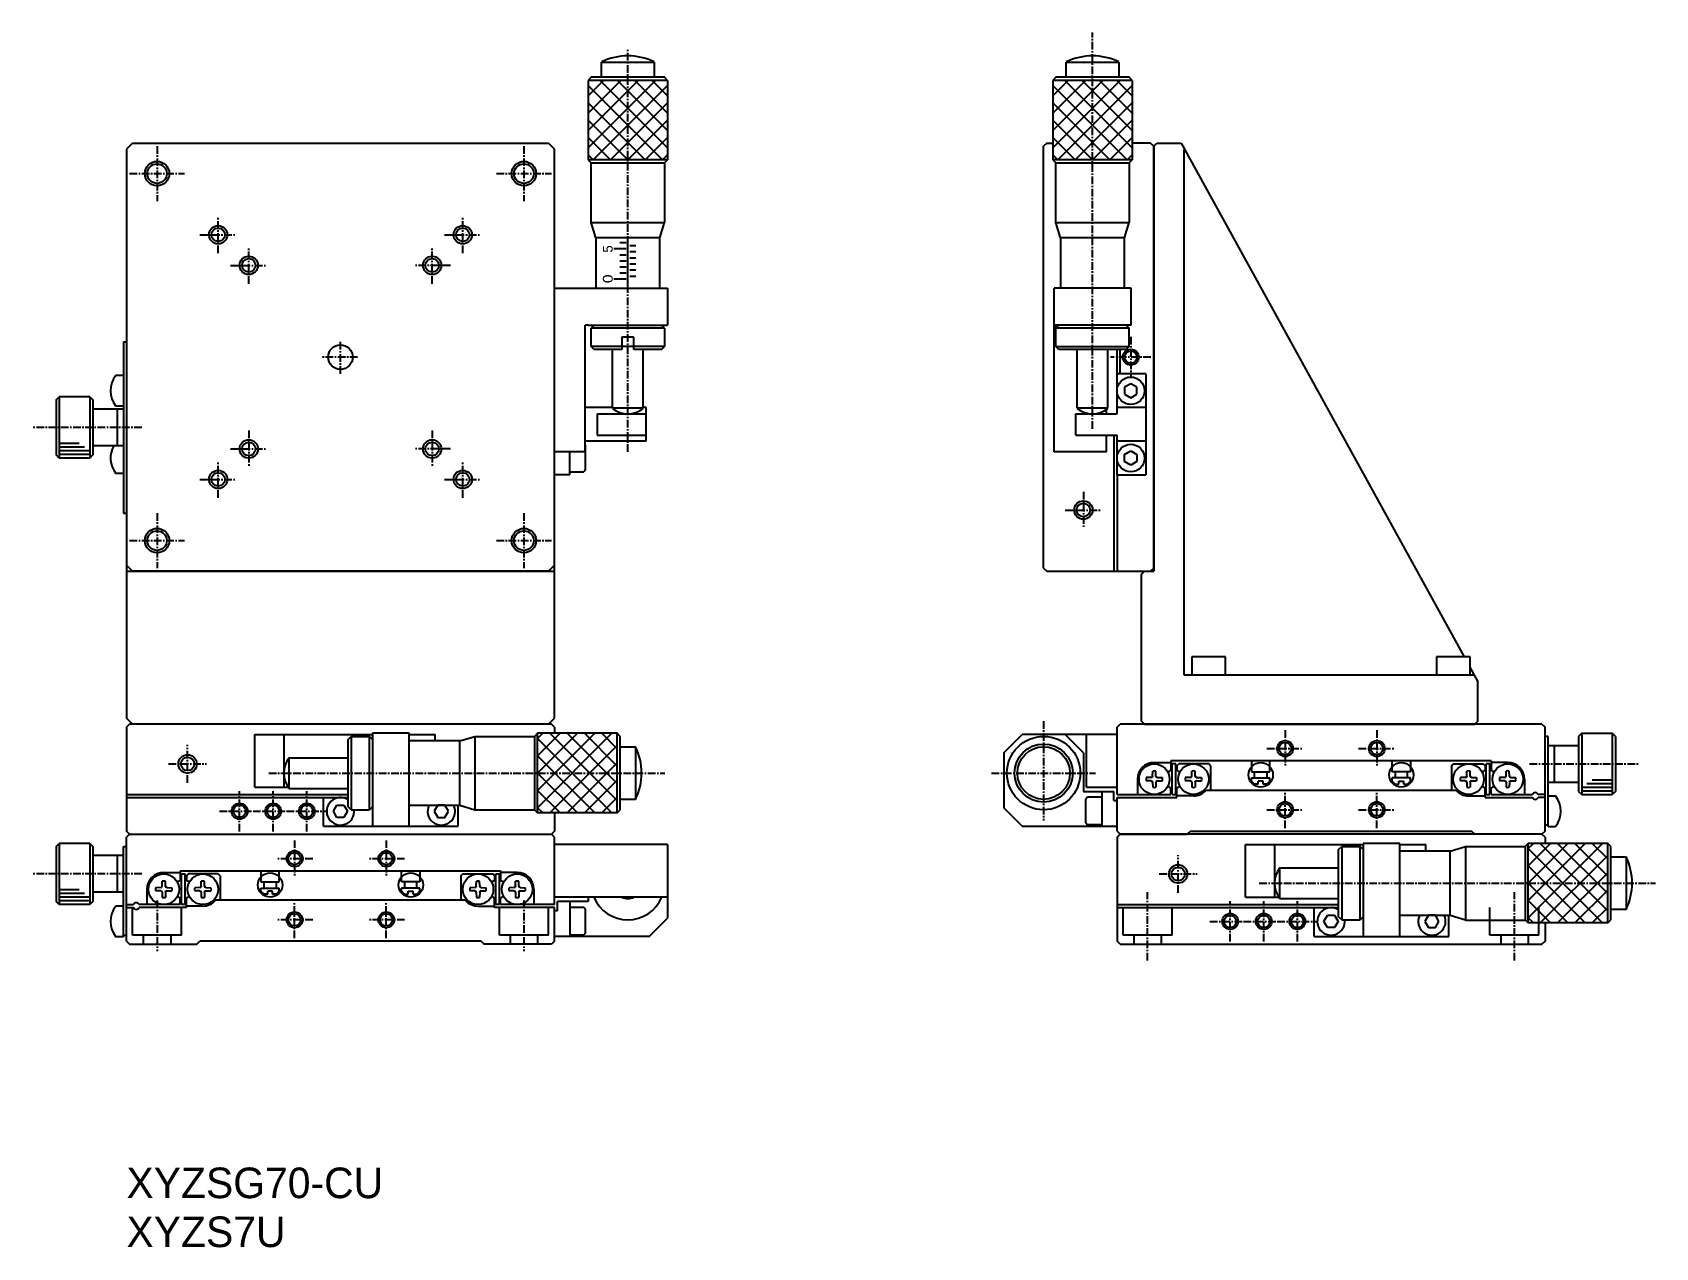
# Model space of a CAD drawing. Extents: x -345 to -80, y 106 to 305.
import ezdxf

# ---------------------------------------------------------------- set-up
doc = ezdxf.new("R2010")
doc.units = 0
doc.linetypes.add('CENTER', pattern=[2, 1.25, -0.25, 0.25, -0.25])
doc.layers.get('0').update_dxf_attribs({"linetype": 'CONTINUOUS'})
doc.layers.add('CENTER', color=1, linetype='CENTER')

msp = doc.modelspace()

# ---------------------------------------------------------------- linework, layer by layer
at = {"color": 7, "linetype": 'CONTINUOUS'}
for p, q in [((-252.04, 297.23), (-252.04, 299.73)), ((-243.44, 299.73), (-243.44, 297.23)), ((-176.04, 297.23), (-176.04, 299.73)), ((-167.44, 299.73), (-167.44, 297.23)), ((-253.74, 297.23), (-254.24, 296.73)), ((-254.24, 296.73), (-254.24, 283.73)), ((-241.74, 297.23), (-253.74, 297.23)), ((-241.24, 296.73), (-241.74, 297.23)), ((-241.24, 296.73), (-241.24, 283.73)), ((-177.74, 297.23), (-178.24, 296.73)), ((-178.24, 296.73), (-178.24, 283.73)), ((-165.74, 297.23), (-177.74, 297.23)), ((-165.24, 296.73), (-165.74, 297.23)), ((-165.24, 296.73), (-165.24, 283.73)), ((-328.74, 286.48), (-329.74, 285.48)), ((-328.74, 286.48), (-329.74, 285.48)), ((-329.74, 285.48), (-329.74, 217.48)), ((-329.74, 285.48), (-329.74, 192.48)), ((-328.74, 286.48), (-260.74, 286.48)), ((-328.74, 286.48), (-260.74, 286.48)), ((-259.74, 285.48), (-260.74, 286.48)), ((-260.74, 286.48), (-259.74, 285.48)), ((-259.74, 192.48), (-259.74, 285.48)), ((-179.24, 286.48), (-179.74, 285.98)), ((-179.74, 216.98), (-179.74, 285.98)), ((-179.24, 286.48), (-178.24, 286.48)), ((-162.24, 286.48), (-165.24, 286.48)), ((-161.74, 285.98), (-162.24, 286.48)), ((-162.24, 286.48), (-161.74, 285.98)), ((-162.24, 286.48), (-161.74, 285.98)), ((-161.74, 285.98), (-161.24, 286.48)), ((-161.74, 216.98), (-161.74, 285.98)), ((-161.74, 285.98), (-161.74, 216.48)), ((-161.24, 286.48), (-157.24, 286.48)), ((-157.24, 286.48), (-110.99, 202.48)), ((-156.74, 199.48), (-156.74, 285.39)), ((-254.24, 283.73), (-253.74, 283.23)), ((-253.74, 273.48), (-253.74, 283.23)), ((-253.74, 283.23), (-241.74, 283.23)), ((-241.74, 283.23), (-241.24, 283.73)), ((-241.71, 273.48), (-241.71, 283.23)), ((-178.24, 283.73), (-177.74, 283.23)), ((-177.74, 283.23), (-165.74, 283.23)), ((-177.74, 273.48), (-177.74, 283.23)), ((-165.74, 283.23), (-165.24, 283.73)), ((-165.71, 273.48), (-165.71, 283.23)), ((-252.99, 270.98), (-253.74, 273.48)), ((-253.74, 273.48), (-241.74, 273.48)), ((-242.49, 270.98), (-241.74, 273.48)), ((-176.99, 270.98), (-177.74, 273.48)), ((-177.74, 273.48), (-165.74, 273.48)), ((-166.49, 270.98), (-165.74, 273.48)), ((-252.99, 270.98), (-252.99, 262.73)), ((-242.49, 270.98), (-252.99, 270.98)), ((-242.49, 262.73), (-242.49, 270.98)), ((-166.49, 270.98), (-176.99, 270.98)), ((-176.99, 270.98), (-176.99, 262.73)), ((-166.49, 262.73), (-166.49, 270.98)), ((-259.74, 262.73), (-241.24, 262.73)), ((-241.24, 262.73), (-241.24, 256.73)), ((-165.44, 262.73), (-178.04, 262.73)), ((-178.04, 235.98), (-178.04, 262.73)), ((-165.44, 256.73), (-165.44, 262.73)), ((-254.74, 235.98), (-254.74, 256.69)), ((-254.24, 256.73), (-241.24, 256.73)), ((-253.24, 256.73), (-253.74, 256.23)), ((-253.74, 253.23), (-253.74, 256.23)), ((-241.74, 256.23), (-242.24, 256.73)), ((-241.74, 256.23), (-241.74, 253.23)), ((-165.44, 256.73), (-178.04, 256.73)), ((-177.24, 256.73), (-177.74, 256.23)), ((-177.74, 253.23), (-177.74, 256.73)), ((-177.74, 253.23), (-177.74, 256.23)), ((-166.24, 256.73), (-165.74, 256.23)), ((-165.74, 253.23), (-165.74, 256.23)), ((-330.24, 253.98), (-329.74, 253.98)), ((-330.24, 253.98), (-330.24, 225.98)), ((-253.24, 252.73), (-253.74, 253.23)), ((-248.74, 252.73), (-253.24, 252.73)), ((-250.24, 243.11), (-250.24, 252.73)), ((-246.74, 254.73), (-248.74, 254.73)), ((-248.74, 254.73), (-248.74, 252.73)), ((-246.74, 253.23), (-248.74, 253.23)), ((-246.74, 252.73), (-246.74, 254.73)), ((-242.24, 252.73), (-246.74, 252.73)), ((-245.24, 243.11), (-245.24, 252.73)), ((-242.24, 252.73), (-241.74, 253.23)), ((-177.24, 252.73), (-177.74, 253.23)), ((-177.24, 252.73), (-177.74, 253.23)), ((-166.24, 252.73), (-177.24, 252.73)), ((-174.24, 243.11), (-174.24, 252.73)), ((-169.24, 243.11), (-169.24, 252.73)), ((-167.74, 242.23), (-167.74, 252.73)), ((-167.24, 248.73), (-167.24, 252.73)), ((-165.74, 253.23), (-166.24, 252.73)), ((-330.24, 248.48), (-331.47, 248.48)), ((-167.74, 242.23), (-167.74, 248.73)), ((-163.04, 248.73), (-167.74, 248.73)), ((-165.49, 247.14), (-166.49, 246.56)), ((-164.49, 246.56), (-165.49, 247.14)), ((-163.04, 248.73), (-163.04, 232.23)), ((-341.24, 244.48), (-340.74, 244.98)), ((-341.24, 244.48), (-341.24, 235.48)), ((-335.74, 244.98), (-340.74, 244.98)), ((-335.74, 244.98), (-335.24, 244.48)), ((-335.24, 244.48), (-335.24, 235.48)), ((-166.49, 246.56), (-166.49, 245.4)), ((-166.49, 245.4), (-165.49, 244.83)), ((-165.49, 244.83), (-164.49, 245.4)), ((-164.49, 245.4), (-164.49, 246.56)), ((-330.24, 242.98), (-335.24, 242.98)), ((-330.24, 243.48), (-331.47, 243.48)), ((-331.24, 242.98), (-331.24, 236.98)), ((-250.24, 243.23), (-254.74, 243.23)), ((-252.74, 242.23), (-252.74, 238.73)), ((-252.74, 242.23), (-244.74, 242.23)), ((-244.74, 243.23), (-245.24, 243.23)), ((-244.74, 237.73), (-244.74, 243.23)), ((-174.49, 242.23), (-167.74, 242.23)), ((-174.49, 238.73), (-174.49, 242.23)), ((-169.44, 242.23), (-169.44, 242.96)), ((-163.04, 243.23), (-167.74, 243.23)), ((-330.24, 236.98), (-335.24, 236.98)), ((-244.74, 237.73), (-254.74, 237.73)), ((-254.74, 237.03), (-254.64, 236.93)), ((-254.64, 233.03), (-254.64, 236.93)), ((-252.74, 238.73), (-244.74, 238.73)), ((-174.49, 238.73), (-167.74, 238.73)), ((-169.44, 235.98), (-169.44, 238.73)), ((-168.24, 238.73), (-168.24, 216.48)), ((-167.74, 232.23), (-167.74, 238.73)), ((-167.74, 232.23), (-167.74, 238.73)), ((-163.04, 237.73), (-167.74, 237.73)), ((-340.74, 234.98), (-341.24, 235.48)), ((-335.74, 234.98), (-340.74, 234.98)), ((-335.24, 235.48), (-335.74, 234.98)), ((-254.74, 235.98), (-259.74, 235.98)), ((-257.24, 232.23), (-257.24, 235.98)), ((-169.44, 235.98), (-178.04, 235.98)), ((-166.49, 235.56), (-165.49, 236.14)), ((-166.49, 234.4), (-166.49, 235.56)), ((-165.49, 233.83), (-166.49, 234.4)), ((-165.49, 236.14), (-164.49, 235.56)), ((-164.49, 234.4), (-165.49, 233.83)), ((-164.49, 235.56), (-164.49, 234.4)), ((-330.24, 232.48), (-331.47, 232.48)), ((-257.24, 232.23), (-259.74, 232.23)), ((-257.24, 232.73), (-254.94, 232.73)), ((-254.64, 233.03), (-254.94, 232.73)), ((-167.74, 232.23), (-167.74, 216.48)), ((-167.74, 232.23), (-163.04, 232.23)), ((-330.24, 225.98), (-329.74, 225.98)), ((-161.74, 216.98), (-161.74, 227.98)), ((-329.74, 217.48), (-328.74, 216.48)), ((-329.74, 216.48), (-259.74, 216.48)), ((-260.74, 216.48), (-328.74, 216.48)), ((-260.74, 216.48), (-259.74, 217.48)), ((-179.74, 216.98), (-179.24, 216.48)), ((-179.24, 216.48), (-162.24, 216.48)), ((-163.74, 215.98), (-163.24, 216.48)), ((-163.74, 191.98), (-163.74, 215.98)), ((-163.24, 216.48), (-161.74, 216.48)), ((-161.74, 216.98), (-162.24, 216.48)), ((-161.74, 216.98), (-162.24, 216.48)), ((-161.74, 216.98), (-162.24, 216.48)), ((-155.49, 202.48), (-155.49, 199.48)), ((-149.99, 202.48), (-155.49, 202.48)), ((-149.99, 199.48), (-149.99, 202.48)), ((-115.49, 202.48), (-115.49, 199.48)), ((-109.99, 202.48), (-115.49, 202.48)), ((-109.99, 199.48), (-109.99, 202.48)), ((-109.24, 199.48), (-156.74, 199.48)), ((-109.99, 200.66), (-108.74, 198.39)), ((-108.74, 191.98), (-108.74, 198.39)), ((-328.74, 191.48), (-329.74, 192.48)), ((-329.74, 190.98), (-329.24, 191.48)), ((-260.24, 191.48), (-329.24, 191.48)), ((-260.74, 191.48), (-259.74, 192.48)), ((-259.74, 190.98), (-260.24, 191.48)), ((-167.74, 190.98), (-167.24, 191.48)), ((-98.24, 191.48), (-167.24, 191.48)), ((-163.24, 191.48), (-163.74, 191.98)), ((-163.24, 191.48), (-109.24, 191.48)), ((-108.74, 191.98), (-109.24, 191.48)), ((-98.24, 191.48), (-97.74, 190.98)), ((-329.74, 190.98), (-329.74, 173.98)), ((-308.74, 189.78), (-289.49, 189.78)), ((-308.74, 181.18), (-308.74, 189.78)), ((-303.99, 189.78), (-303.99, 181.18)), ((-293.49, 188.98), (-292.99, 189.48)), ((-293.49, 177.98), (-293.49, 188.98)), ((-292.99, 189.48), (-289.99, 189.48)), ((-289.49, 188.98), (-289.99, 189.48)), ((-283.49, 189.98), (-289.49, 189.98)), ((-289.49, 189.98), (-289.49, 174.78)), ((-283.49, 174.78), (-283.49, 189.98)), ((-283.49, 189.78), (-279.24, 189.78)), ((-275.24, 188.73), (-283.49, 188.73)), ((-279.24, 188.73), (-279.24, 189.78)), ((-275.24, 188.73), (-272.74, 189.48)), ((-275.24, 178.23), (-275.24, 188.73)), ((-272.74, 189.48), (-262.99, 189.48)), ((-272.74, 189.48), (-272.74, 177.48)), ((-262.49, 189.98), (-262.99, 189.48)), ((-262.99, 189.48), (-262.99, 177.48)), ((-249.49, 189.98), (-262.49, 189.98)), ((-259.74, 190.98), (-259.74, 189.98)), ((-248.99, 189.48), (-249.49, 189.98)), ((-248.99, 177.48), (-248.99, 189.48)), ((-186.24, 186.78), (-183.24, 189.78)), ((-167.74, 189.78), (-183.24, 189.78)), ((-173.24, 186.78), (-176.24, 189.78)), ((-172.74, 181.18), (-172.74, 189.78)), ((-167.74, 179.98), (-167.74, 190.98)), ((-167.74, 179.98), (-167.74, 190.98)), ((-97.74, 173.98), (-97.74, 190.98)), ((-97.24, 189.48), (-97.74, 189.48)), ((-97.24, 174.73), (-97.24, 189.48)), ((-91.74, 189.98), (-92.24, 189.48)), ((-92.24, 189.48), (-92.24, 180.48)), ((-91.74, 189.98), (-86.74, 189.98)), ((-86.24, 189.48), (-86.74, 189.98)), ((-86.24, 189.48), (-86.24, 180.48)), ((-303.12, 185.98), (-293.49, 185.98)), ((-248.99, 187.78), (-246.49, 187.78)), ((-186.24, 186.78), (-186.24, 177.78)), ((-173.24, 186.78), (-173.24, 180.48)), ((-142.74, 187.48), (-142.74, 187.48)), ((-122.74, 187.48), (-122.74, 187.48)), ((-97.24, 187.98), (-92.24, 187.98)), ((-96.24, 187.98), (-96.24, 181.98)), ((-161.92, 182.98), (-161.9, 183.81)), ((-161.64, 185.23), (-158.94, 185.23)), ((-161.37, 182.98), (-161.38, 183.81)), ((-132.74, 185.48), (-158.94, 185.48)), ((-158.94, 185.48), (-158.94, 183.89)), ((-158.74, 179.98), (-158.74, 184.98)), ((-158.14, 184.98), (-158.74, 184.98)), ((-158.14, 179.98), (-158.14, 184.98)), ((-157.94, 184.68), (-157.64, 184.98)), ((-157.94, 184.68), (-157.94, 183.89)), ((-152.74, 184.98), (-157.64, 184.98)), ((-155.52, 182.98), (-155.5, 183.81)), ((-154.97, 182.98), (-154.98, 183.81)), ((-152.44, 184.68), (-152.74, 184.98)), ((-152.44, 184.68), (-152.44, 180.68)), ((-145.74, 185.48), (-145.74, 183.68)), ((-145.74, 183.68), (-142.74, 183.68)), ((-145.24, 182.68), (-145.24, 183.68)), ((-143.24, 183.68), (-143.24, 182.68)), ((-142.74, 183.68), (-142.74, 185.48)), ((-106.54, 185.48), (-132.74, 185.48)), ((-122.74, 183.68), (-122.74, 185.48)), ((-119.74, 183.68), (-122.74, 183.68)), ((-122.24, 183.68), (-122.24, 182.68)), ((-120.24, 182.68), (-120.24, 183.68)), ((-119.74, 185.48), (-119.74, 183.68)), ((-113.04, 184.68), (-112.74, 184.98)), ((-113.04, 184.68), (-113.04, 180.68)), ((-112.74, 184.98), (-107.84, 184.98)), ((-110.52, 182.98), (-110.5, 183.81)), ((-109.97, 182.98), (-109.98, 183.81)), ((-107.54, 184.68), (-107.84, 184.98)), ((-107.54, 184.68), (-107.54, 183.89)), ((-107.34, 179.98), (-107.34, 184.98)), ((-106.74, 184.98), (-107.34, 184.98)), ((-106.74, 179.98), (-106.74, 184.98)), ((-106.54, 185.48), (-106.54, 183.89)), ((-103.84, 185.23), (-106.54, 185.23)), ((-104.12, 182.98), (-104.1, 183.81)), ((-103.57, 182.98), (-103.58, 183.81)), ((-308.74, 181.18), (-303.27, 181.18)), ((-303.12, 180.98), (-293.49, 180.98)), ((-172.74, 181.18), (-167.74, 181.18)), ((-164.39, 182.48), (-164.39, 179.98)), ((-162.13, 182.76), (-162.97, 182.74)), ((-162.13, 182.21), (-162.97, 182.22)), ((-162.13, 182.76), (-161.99, 182.81)), ((-162.13, 182.21), (-161.99, 182.15)), ((-161.92, 182.98), (-161.99, 182.81)), ((-161.92, 181.98), (-161.99, 182.15)), ((-161.92, 181.98), (-161.9, 181.16)), ((-161.37, 181.98), (-161.38, 181.16)), ((-161.37, 182.98), (-161.3, 182.81)), ((-161.37, 181.98), (-161.3, 182.15)), ((-161.16, 182.76), (-161.3, 182.81)), ((-161.16, 182.21), (-161.3, 182.15)), ((-161.16, 182.76), (-160.32, 182.74)), ((-161.16, 182.21), (-160.32, 182.22)), ((-158.94, 179.98), (-158.94, 181.07)), ((-157.94, 179.48), (-157.94, 181.07)), ((-155.73, 182.76), (-156.57, 182.74)), ((-155.73, 182.21), (-156.57, 182.22)), ((-155.73, 182.76), (-155.59, 182.81)), ((-155.73, 182.21), (-155.59, 182.15)), ((-155.52, 182.98), (-155.59, 182.81)), ((-155.52, 181.98), (-155.59, 182.15)), ((-155.52, 181.98), (-155.5, 181.16)), ((-154.97, 181.98), (-154.98, 181.16)), ((-154.97, 182.98), (-154.9, 182.81)), ((-154.97, 181.98), (-154.9, 182.15)), ((-154.76, 182.76), (-154.9, 182.81)), ((-154.76, 182.21), (-154.9, 182.15)), ((-154.76, 182.76), (-153.92, 182.74)), ((-154.76, 182.21), (-153.92, 182.22)), ((-153.16, 180.68), (-132.74, 180.68)), ((-145.74, 182.68), (-142.74, 182.68)), ((-145.74, 182.18), (-145.74, 182.68)), ((-145.74, 182.18), (-145.24, 181.68)), ((-144.64, 181.68), (-145.24, 181.68)), ((-143.84, 182.18), (-144.64, 182.18)), ((-144.64, 181.68), (-144.64, 182.18)), ((-143.84, 181.68), (-143.84, 182.18)), ((-143.24, 181.68), (-143.84, 181.68)), ((-142.74, 182.18), (-143.24, 181.68)), ((-142.74, 182.18), (-142.74, 182.68)), ((-132.74, 180.68), (-112.32, 180.68)), ((-122.74, 182.18), (-122.74, 182.68)), ((-119.74, 182.68), (-122.74, 182.68)), ((-122.74, 182.18), (-122.24, 181.68)), ((-122.24, 181.68), (-121.64, 181.68)), ((-121.64, 181.68), (-121.64, 182.18)), ((-121.64, 182.18), (-120.84, 182.18)), ((-120.84, 181.68), (-120.84, 182.18)), ((-120.84, 181.68), (-120.24, 181.68)), ((-119.74, 182.18), (-120.24, 181.68)), ((-119.74, 182.18), (-119.74, 182.68)), ((-110.73, 182.76), (-111.57, 182.74)), ((-110.73, 182.21), (-111.57, 182.22)), ((-110.73, 182.76), (-110.59, 182.81)), ((-110.73, 182.21), (-110.59, 182.15)), ((-110.52, 182.98), (-110.59, 182.81)), ((-110.52, 181.98), (-110.59, 182.15)), ((-110.52, 181.98), (-110.5, 181.16)), ((-109.97, 181.98), (-109.98, 181.16)), ((-109.97, 182.98), (-109.9, 182.81)), ((-109.97, 181.98), (-109.9, 182.15)), ((-109.76, 182.76), (-109.9, 182.81)), ((-109.76, 182.21), (-109.9, 182.15)), ((-109.76, 182.76), (-108.92, 182.74)), ((-109.76, 182.21), (-108.92, 182.22)), ((-107.54, 179.48), (-107.54, 181.07)), ((-106.54, 179.98), (-106.54, 181.07)), ((-104.33, 182.76), (-105.17, 182.74)), ((-104.33, 182.21), (-105.17, 182.22)), ((-104.33, 182.76), (-104.19, 182.81)), ((-104.33, 182.21), (-104.19, 182.15)), ((-104.12, 182.98), (-104.19, 182.81)), ((-104.12, 181.98), (-104.19, 182.15)), ((-104.12, 181.98), (-104.1, 181.16)), ((-103.57, 181.98), (-103.58, 181.16)), ((-103.57, 182.98), (-103.5, 182.81)), ((-103.57, 181.98), (-103.5, 182.15)), ((-103.36, 182.76), (-103.5, 182.81)), ((-103.36, 182.21), (-103.5, 182.15)), ((-103.36, 182.76), (-102.52, 182.74)), ((-103.36, 182.21), (-102.52, 182.22)), ((-101.09, 182.48), (-101.09, 179.98)), ((-97.24, 181.98), (-92.24, 181.98)), ((-329.74, 179.98), (-293.49, 179.98)), ((-329.74, 179.48), (-293.49, 179.48)), ((-297.49, 174.78), (-297.49, 179.48)), ((-295.9, 177.23), (-295.32, 178.23)), ((-295.32, 178.23), (-294.17, 178.23)), ((-294.17, 178.23), (-293.59, 177.23)), ((-292.99, 177.48), (-293.49, 177.98)), ((-289.49, 177.98), (-289.99, 177.48)), ((-283.49, 178.23), (-275.24, 178.23)), ((-278.82, 178.23), (-279.4, 177.23)), ((-277.67, 178.23), (-278.82, 178.23)), ((-277.09, 177.23), (-277.67, 178.23)), ((-275.49, 174.78), (-275.49, 178.23)), ((-275.24, 178.23), (-272.74, 177.48)), ((-246.49, 179.18), (-248.99, 179.18)), ((-173.24, 180.48), (-168.24, 180.48)), ((-172.54, 179.53), (-172.84, 179.23)), ((-172.84, 175.33), (-172.84, 179.23)), ((-170.24, 179.53), (-172.54, 179.53)), ((-170.24, 180.48), (-170.24, 174.78)), ((-168.24, 178.98), (-168.24, 180.48)), ((-168.24, 178.98), (-167.74, 178.98)), ((-167.74, 179.98), (-158.94, 179.98)), ((-167.74, 173.98), (-167.74, 179.48)), ((-167.74, 179.48), (-157.94, 179.48)), ((-158.74, 179.98), (-158.14, 179.98)), ((-155.24, 179.73), (-157.94, 179.73)), ((-110.24, 179.73), (-107.54, 179.73)), ((-107.54, 179.48), (-99.8, 179.48)), ((-107.34, 179.98), (-106.74, 179.98)), ((-106.54, 179.98), (-99.8, 179.98)), ((-97.74, 179.98), (-98.88, 179.98)), ((-97.74, 179.48), (-98.88, 179.48)), ((-97.24, 179.73), (-96.02, 179.73)), ((-92.24, 180.48), (-91.74, 179.98)), ((-91.74, 179.98), (-86.74, 179.98)), ((-86.74, 179.98), (-86.24, 180.48)), ((-295.32, 176.23), (-295.9, 177.23)), ((-294.17, 176.23), (-295.32, 176.23)), ((-293.59, 177.23), (-294.17, 176.23)), ((-292.99, 177.48), (-289.99, 177.48)), ((-279.4, 177.23), (-278.82, 176.23)), ((-278.82, 176.23), (-277.67, 176.23)), ((-277.67, 176.23), (-277.09, 177.23)), ((-272.74, 177.45), (-262.99, 177.45)), ((-262.99, 177.48), (-262.49, 176.98)), ((-249.49, 176.98), (-262.49, 176.98)), ((-259.74, 176.98), (-259.74, 173.98)), ((-249.49, 176.98), (-248.99, 177.48)), ((-183.24, 174.78), (-186.24, 177.78)), ((-172.84, 175.33), (-172.54, 175.03)), ((-329.24, 173.48), (-329.74, 173.98)), ((-329.24, 173.48), (-329.74, 173.98)), ((-329.24, 173.48), (-329.74, 172.98)), ((-329.74, 155.98), (-329.74, 172.98)), ((-329.24, 173.48), (-260.24, 173.48)), ((-329.24, 173.48), (-260.24, 173.48)), ((-297.49, 174.78), (-275.49, 174.78)), ((-260.24, 173.48), (-259.74, 173.98)), ((-260.24, 173.48), (-259.74, 173.98)), ((-260.24, 173.48), (-259.74, 173.98)), ((-259.74, 173.98), (-260.24, 173.48)), ((-259.74, 172.98), (-260.24, 173.48)), ((-259.74, 161.98), (-259.74, 172.98)), ((-183.24, 174.78), (-167.74, 174.78)), ((-170.24, 175.03), (-172.54, 175.03)), ((-167.74, 173.98), (-167.24, 173.48)), ((-167.74, 172.98), (-167.24, 173.48)), ((-167.74, 172.98), (-167.74, 155.98)), ((-167.24, 173.48), (-156.24, 173.48)), ((-98.24, 173.48), (-167.24, 173.48)), ((-155.74, 173.98), (-156.24, 173.48)), ((-155.74, 173.98), (-109.74, 173.98)), ((-109.24, 173.48), (-109.74, 173.98)), ((-98.24, 173.48), (-109.24, 173.48)), ((-97.74, 173.98), (-98.24, 173.48)), ((-97.74, 172.98), (-98.24, 173.48)), ((-97.24, 174.98), (-97.74, 174.98)), ((-97.74, 172.98), (-97.74, 171.98)), ((-97.24, 174.73), (-96.02, 174.73)), ((-341.24, 171.48), (-340.74, 171.98)), ((-341.24, 171.48), (-341.24, 162.48)), ((-335.74, 171.98), (-340.74, 171.98)), ((-335.74, 171.98), (-335.24, 171.48)), ((-335.24, 171.48), (-335.24, 162.48)), ((-330.24, 169.98), (-335.24, 169.98)), ((-331.24, 169.98), (-331.24, 163.98)), ((-330.24, 156.73), (-330.24, 171.48)), ((-330.24, 171.48), (-329.74, 171.48)), ((-241.24, 171.78), (-259.74, 171.78)), ((-241.24, 171.78), (-241.24, 159.78)), ((-146.74, 163.18), (-146.74, 171.78)), ((-146.74, 171.78), (-127.49, 171.78)), ((-141.99, 171.78), (-141.99, 163.18)), ((-131.49, 170.98), (-130.99, 171.48)), ((-131.49, 159.98), (-131.49, 170.98)), ((-130.99, 171.48), (-127.99, 171.48)), ((-127.49, 170.98), (-127.99, 171.48)), ((-121.49, 171.98), (-127.49, 171.98)), ((-127.49, 171.98), (-127.49, 156.78)), ((-121.49, 156.78), (-121.49, 171.98)), ((-121.49, 171.78), (-117.24, 171.78)), ((-113.24, 170.73), (-121.49, 170.73)), ((-117.24, 170.73), (-117.24, 171.78)), ((-113.24, 170.73), (-110.74, 171.48)), ((-113.24, 160.23), (-113.24, 170.73)), ((-110.74, 171.48), (-110.74, 159.48)), ((-110.74, 171.48), (-100.99, 171.48)), ((-100.49, 171.98), (-100.99, 171.48)), ((-100.99, 171.48), (-100.99, 159.48)), ((-87.49, 171.98), (-100.49, 171.98)), ((-86.99, 171.48), (-87.49, 171.98)), ((-86.99, 159.48), (-86.99, 171.48)), ((-320.94, 167.48), (-320.94, 165.89)), ((-320.94, 167.48), (-294.74, 167.48)), ((-307.74, 167.48), (-307.74, 165.68)), ((-304.74, 169.48), (-304.74, 169.48)), ((-304.74, 165.68), (-304.74, 167.48)), ((-294.74, 167.48), (-268.54, 167.48)), ((-284.74, 169.48), (-284.74, 169.48)), ((-284.74, 165.68), (-284.74, 167.48)), ((-281.74, 167.48), (-281.74, 165.68)), ((-268.54, 167.48), (-268.54, 165.89)), ((-141.12, 167.98), (-131.49, 167.98)), ((-86.99, 169.78), (-84.49, 169.78)), ((-324.13, 164.76), (-324.97, 164.74)), ((-324.13, 164.76), (-323.99, 164.81)), ((-323.92, 164.98), (-323.99, 164.81)), ((-323.92, 164.98), (-323.9, 165.81)), ((-323.64, 167.23), (-320.94, 167.23)), ((-323.37, 164.98), (-323.38, 165.81)), ((-323.37, 164.98), (-323.3, 164.81)), ((-323.16, 164.76), (-323.3, 164.81)), ((-323.16, 164.76), (-322.32, 164.74)), ((-320.74, 161.98), (-320.74, 166.98)), ((-320.74, 166.98), (-320.14, 166.98)), ((-320.14, 161.98), (-320.14, 166.98)), ((-319.94, 166.68), (-319.64, 166.98)), ((-319.94, 166.68), (-319.94, 165.89)), ((-314.74, 166.98), (-319.64, 166.98)), ((-317.73, 164.76), (-318.57, 164.74)), ((-317.73, 164.76), (-317.59, 164.81)), ((-317.52, 164.98), (-317.59, 164.81)), ((-317.52, 164.98), (-317.5, 165.81)), ((-316.97, 164.98), (-316.98, 165.81)), ((-316.97, 164.98), (-316.9, 164.81)), ((-316.76, 164.76), (-316.9, 164.81)), ((-316.76, 164.76), (-315.92, 164.74)), ((-314.44, 166.68), (-314.74, 166.98)), ((-314.44, 166.68), (-314.44, 162.68)), ((-307.74, 165.68), (-304.74, 165.68)), ((-307.74, 164.68), (-304.74, 164.68)), ((-307.74, 164.18), (-307.74, 164.68)), ((-307.24, 164.68), (-307.24, 165.68)), ((-305.24, 165.68), (-305.24, 164.68)), ((-304.74, 164.18), (-304.74, 164.68)), ((-281.74, 165.68), (-284.74, 165.68)), ((-281.74, 164.68), (-284.74, 164.68)), ((-284.74, 164.18), (-284.74, 164.68)), ((-284.24, 165.68), (-284.24, 164.68)), ((-282.24, 164.68), (-282.24, 165.68)), ((-281.74, 164.18), (-281.74, 164.68)), ((-275.04, 166.68), (-274.74, 166.98)), ((-275.04, 166.68), (-275.04, 162.68)), ((-274.74, 166.98), (-269.84, 166.98)), ((-272.73, 164.76), (-273.57, 164.74)), ((-272.73, 164.76), (-272.59, 164.81)), ((-272.52, 164.98), (-272.59, 164.81)), ((-272.52, 164.98), (-272.5, 165.81)), ((-271.97, 164.98), (-271.98, 165.81)), ((-271.97, 164.98), (-271.9, 164.81)), ((-271.76, 164.76), (-271.9, 164.81)), ((-271.76, 164.76), (-270.92, 164.74)), ((-269.54, 166.68), (-269.84, 166.98)), ((-269.54, 166.68), (-269.54, 165.89)), ((-269.34, 161.98), (-269.34, 166.98)), ((-269.34, 166.98), (-268.74, 166.98)), ((-268.74, 161.98), (-268.74, 166.98)), ((-265.84, 167.23), (-268.54, 167.23)), ((-266.33, 164.76), (-267.17, 164.74)), ((-266.33, 164.76), (-266.19, 164.81)), ((-266.12, 164.98), (-266.19, 164.81)), ((-266.12, 164.98), (-266.1, 165.81)), ((-265.57, 164.98), (-265.58, 165.81)), ((-265.57, 164.98), (-265.5, 164.81)), ((-265.36, 164.76), (-265.5, 164.81)), ((-265.36, 164.76), (-264.52, 164.74)), ((-340.74, 161.98), (-341.24, 162.48)), ((-335.74, 161.98), (-340.74, 161.98)), ((-335.24, 162.48), (-335.74, 161.98)), ((-330.24, 163.98), (-335.24, 163.98)), ((-329.74, 161.98), (-328.6, 161.98)), ((-320.94, 161.98), (-327.68, 161.98)), ((-326.39, 164.48), (-326.39, 161.98)), ((-324.13, 164.21), (-324.97, 164.22)), ((-324.13, 164.21), (-323.99, 164.15)), ((-323.92, 163.98), (-323.99, 164.15)), ((-323.92, 163.98), (-323.9, 163.16)), ((-323.37, 163.98), (-323.38, 163.16)), ((-323.37, 163.98), (-323.3, 164.15)), ((-323.16, 164.21), (-323.3, 164.15)), ((-323.16, 164.21), (-322.32, 164.22)), ((-320.94, 161.98), (-320.94, 163.07)), ((-320.14, 161.98), (-320.74, 161.98)), ((-319.94, 161.48), (-319.94, 163.07)), ((-317.73, 164.21), (-318.57, 164.22)), ((-317.73, 164.21), (-317.59, 164.15)), ((-317.52, 163.98), (-317.59, 164.15)), ((-317.52, 163.98), (-317.5, 163.16)), ((-316.97, 163.98), (-316.98, 163.16)), ((-316.97, 163.98), (-316.9, 164.15)), ((-316.76, 164.21), (-316.9, 164.15)), ((-316.76, 164.21), (-315.92, 164.22)), ((-294.74, 162.68), (-315.16, 162.68)), ((-307.74, 164.18), (-307.24, 163.68)), ((-306.64, 163.68), (-307.24, 163.68)), ((-306.64, 163.68), (-306.64, 164.18)), ((-305.84, 164.18), (-306.64, 164.18)), ((-305.84, 163.68), (-305.84, 164.18)), ((-305.24, 163.68), (-305.84, 163.68)), ((-304.74, 164.18), (-305.24, 163.68)), ((-274.32, 162.68), (-294.74, 162.68)), ((-284.74, 164.18), (-284.24, 163.68)), ((-284.24, 163.68), (-283.64, 163.68)), ((-283.64, 164.18), (-282.84, 164.18)), ((-283.64, 163.68), (-283.64, 164.18)), ((-282.84, 163.68), (-282.84, 164.18)), ((-282.84, 163.68), (-282.24, 163.68)), ((-281.74, 164.18), (-282.24, 163.68)), ((-272.73, 164.21), (-273.57, 164.22)), ((-272.73, 164.21), (-272.59, 164.15)), ((-272.52, 163.98), (-272.59, 164.15)), ((-272.52, 163.98), (-272.5, 163.16)), ((-271.97, 163.98), (-271.98, 163.16)), ((-271.97, 163.98), (-271.9, 164.15)), ((-271.76, 164.21), (-271.9, 164.15)), ((-271.76, 164.21), (-270.92, 164.22)), ((-269.54, 161.48), (-269.54, 163.07)), ((-268.74, 161.98), (-269.34, 161.98)), ((-268.54, 161.98), (-268.54, 163.07)), ((-259.74, 161.98), (-268.54, 161.98)), ((-266.33, 164.21), (-267.17, 164.22)), ((-266.33, 164.21), (-266.19, 164.15)), ((-266.12, 163.98), (-266.19, 164.15)), ((-266.12, 163.98), (-266.1, 163.16)), ((-265.57, 163.98), (-265.58, 163.16)), ((-265.57, 163.98), (-265.5, 164.15)), ((-265.36, 164.21), (-265.5, 164.15)), ((-265.36, 164.21), (-264.52, 164.22)), ((-263.09, 164.48), (-263.09, 161.98)), ((-241.24, 163.18), (-259.74, 163.18)), ((-254.24, 162.48), (-259.24, 162.48)), ((-259.24, 160.98), (-259.24, 162.48)), ((-257.24, 162.48), (-257.24, 156.78)), ((-254.24, 163.18), (-254.24, 162.48)), ((-167.74, 161.98), (-131.49, 161.98)), ((-146.74, 163.18), (-141.27, 163.18)), ((-141.12, 162.98), (-131.49, 162.98)), ((-330.24, 161.73), (-331.47, 161.73)), ((-329.74, 161.48), (-328.6, 161.48)), ((-319.94, 161.48), (-327.68, 161.48)), ((-317.24, 161.73), (-319.94, 161.73)), ((-272.24, 161.73), (-269.54, 161.73)), ((-259.74, 161.48), (-269.54, 161.48)), ((-259.74, 155.98), (-259.74, 161.48)), ((-259.74, 155.98), (-259.74, 161.48)), ((-259.24, 160.98), (-259.74, 160.98)), ((-257.24, 161.53), (-254.94, 161.53)), ((-254.94, 161.53), (-254.64, 161.23)), ((-254.64, 157.33), (-254.64, 161.23)), ((-244.24, 156.78), (-241.24, 159.78)), ((-167.74, 161.48), (-131.49, 161.48)), ((-135.49, 156.78), (-135.49, 161.48)), ((-133.9, 159.23), (-133.32, 160.23)), ((-133.32, 160.23), (-132.17, 160.23)), ((-132.17, 160.23), (-131.59, 159.23)), ((-130.99, 159.48), (-131.49, 159.98)), ((-130.99, 159.48), (-127.99, 159.48)), ((-127.49, 159.98), (-127.99, 159.48)), ((-121.49, 160.23), (-113.24, 160.23)), ((-116.82, 160.23), (-117.4, 159.23)), ((-115.67, 160.23), (-116.82, 160.23)), ((-115.09, 159.23), (-115.67, 160.23)), ((-113.49, 156.78), (-113.49, 160.23)), ((-113.24, 160.23), (-110.74, 159.48)), ((-110.74, 159.45), (-100.99, 159.45)), ((-100.99, 159.48), (-100.49, 158.98)), ((-87.49, 158.98), (-86.99, 159.48)), ((-84.49, 161.18), (-86.99, 161.18)), ((-330.24, 156.73), (-331.47, 156.73)), ((-330.24, 156.98), (-329.74, 156.98)), ((-244.24, 156.78), (-259.74, 156.78)), ((-257.24, 157.03), (-254.94, 157.03)), ((-254.64, 157.33), (-254.94, 157.03)), ((-135.49, 156.78), (-113.49, 156.78)), ((-133.32, 158.23), (-133.9, 159.23)), ((-132.17, 158.23), (-133.32, 158.23)), ((-131.59, 159.23), (-132.17, 158.23)), ((-117.4, 159.23), (-116.82, 158.23)), ((-116.82, 158.23), (-115.67, 158.23)), ((-115.67, 158.23), (-115.09, 159.23)), ((-87.49, 158.98), (-100.49, 158.98)), ((-97.74, 158.98), (-97.74, 155.98)), ((-329.74, 155.98), (-329.24, 155.48)), ((-329.24, 155.48), (-318.24, 155.48)), ((-318.24, 155.48), (-317.74, 155.98)), ((-271.74, 155.98), (-317.74, 155.98)), ((-271.74, 155.98), (-271.24, 155.48)), ((-260.24, 155.48), (-271.24, 155.48)), ((-259.74, 155.98), (-260.24, 155.48)), ((-167.24, 155.48), (-167.74, 155.98)), ((-167.24, 155.48), (-167.74, 155.98)), ((-167.24, 155.48), (-98.24, 155.48)), ((-97.74, 155.98), (-98.24, 155.48)), ((-98.24, 155.48), (-97.74, 155.98)), ((-98.24, 155.48), (-97.74, 155.98)), ((-98.24, 155.48), (-97.74, 155.98))]:
    msp.add_line(p, q, dxfattribs=at)
at = {"color": 3, "linetype": 'CONTINUOUS'}
for p, q in [((-252.04, 299.73), (-243.44, 299.73)), ((-176.04, 299.73), (-167.44, 299.73)), ((-243.23, 296.73), (-254.24, 285.72)), ((-246.06, 296.73), (-254.24, 288.54)), ((-248.89, 296.73), (-254.24, 291.37)), ((-251.71, 296.73), (-254.24, 294.2)), ((-241.24, 296.73), (-254.24, 296.73)), ((-242.09, 283.73), (-254.24, 295.89)), ((-241.24, 295.89), (-253.4, 283.73)), ((-241.24, 285.72), (-252.26, 296.73)), ((-241.24, 288.54), (-249.43, 296.73)), ((-241.24, 291.37), (-246.6, 296.73)), ((-241.24, 294.2), (-243.77, 296.73)), ((-165.24, 296.73), (-178.24, 296.73)), ((-167.23, 296.73), (-178.24, 285.72)), ((-170.06, 296.73), (-178.24, 288.54)), ((-172.89, 296.73), (-178.24, 291.37)), ((-175.71, 296.73), (-178.24, 294.2)), ((-166.09, 283.73), (-178.24, 295.89)), ((-165.24, 295.89), (-177.4, 283.73)), ((-165.24, 285.72), (-176.26, 296.73)), ((-165.24, 288.54), (-173.43, 296.73)), ((-165.24, 291.37), (-170.6, 296.73)), ((-165.24, 294.2), (-167.77, 296.73)), ((-244.91, 283.73), (-254.24, 293.06)), ((-241.24, 293.06), (-250.57, 283.73)), ((-168.91, 283.73), (-178.24, 293.06)), ((-165.24, 293.06), (-174.57, 283.73)), ((-247.74, 283.73), (-254.24, 290.23)), ((-241.24, 290.23), (-247.74, 283.73)), ((-171.74, 283.73), (-178.24, 290.23)), ((-165.24, 290.23), (-171.74, 283.73)), ((-250.57, 283.73), (-254.24, 287.4)), ((-241.24, 287.4), (-244.91, 283.73)), ((-174.57, 283.73), (-178.24, 287.4)), ((-165.24, 287.4), (-168.91, 283.73)), ((-253.4, 283.73), (-254.24, 284.57)), ((-241.24, 284.57), (-242.09, 283.73)), ((-177.4, 283.73), (-178.24, 284.57)), ((-165.24, 284.57), (-166.09, 283.73)), ((-241.24, 283.73), (-254.24, 283.73)), ((-165.24, 283.73), (-178.24, 283.73)), ((-250.04, 269.23), (-248.04, 269.23)), ((-249.04, 270.23), (-248.04, 270.23)), ((-249.04, 268.23), (-248.04, 268.23)), ((-247.74, 262.73), (-247.74, 270.73)), ((-247.44, 269.73), (-246.44, 269.73)), ((-247.44, 268.73), (-246.44, 268.73)), ((-249.04, 267.23), (-248.04, 267.23)), ((-249.04, 266.23), (-248.04, 266.23)), ((-247.44, 267.73), (-246.44, 267.73)), ((-247.44, 266.73), (-246.44, 266.73)), ((-247.44, 265.73), (-246.44, 265.73)), ((-248.04, 264.23), (-250.04, 264.23)), ((-248.04, 265.23), (-249.04, 265.23)), ((-247.44, 264.73), (-246.44, 264.73)), ((-241.74, 256.23), (-253.74, 256.23)), ((-165.74, 256.23), (-177.74, 256.23)), ((-248.74, 253.23), (-253.74, 253.23)), ((-241.74, 253.23), (-246.74, 253.23)), ((-177.74, 253.23), (-165.74, 253.23)), ((-340.74, 244.98), (-340.74, 234.98)), ((-335.74, 244.98), (-335.74, 234.98)), ((-245.24, 243.11), (-250.24, 243.11)), ((-169.24, 243.11), (-174.24, 243.11)), ((-337.48, 237.38), (-340.74, 237.38)), ((-336.61, 236.78), (-340.74, 236.78)), ((-335.74, 236.18), (-340.74, 236.18)), ((-335.74, 235.58), (-340.74, 235.58)), ((-292.99, 189.48), (-292.99, 177.48)), ((-289.99, 177.48), (-289.99, 189.48)), ((-262.49, 180.65), (-253.16, 189.98)), ((-262.49, 177.82), (-250.34, 189.98)), ((-262.49, 176.98), (-262.49, 189.98)), ((-262.49, 189.14), (-261.65, 189.98)), ((-262.49, 186.31), (-258.82, 189.98)), ((-262.49, 183.48), (-255.99, 189.98)), ((-250.34, 176.98), (-262.49, 189.14)), ((-249.49, 178.97), (-260.51, 189.98)), ((-249.49, 181.79), (-257.68, 189.98)), ((-249.49, 184.62), (-254.85, 189.98)), ((-249.49, 187.45), (-252.02, 189.98)), ((-249.49, 176.98), (-249.49, 189.98)), ((-91.74, 189.98), (-91.74, 179.98)), ((-86.74, 189.98), (-86.74, 179.98)), ((-303.12, 180.98), (-303.12, 185.98)), ((-253.16, 176.98), (-262.49, 186.31)), ((-260.51, 176.98), (-249.49, 188)), ((-246.49, 187.78), (-246.49, 179.18)), ((-255.99, 176.98), (-262.49, 183.48)), ((-257.68, 176.98), (-249.49, 185.17)), ((-258.82, 176.98), (-262.49, 180.65)), ((-254.85, 176.98), (-249.49, 182.34)), ((-91.74, 181.18), (-86.74, 181.18)), ((-91.74, 180.58), (-86.74, 180.58)), ((-90.88, 181.78), (-86.74, 181.78)), ((-90.01, 182.38), (-86.74, 182.38)), ((-252.02, 176.98), (-249.49, 179.51)), ((-261.65, 176.98), (-262.49, 177.82)), ((-340.74, 171.98), (-340.74, 161.98)), ((-335.74, 171.98), (-335.74, 161.98)), ((-130.99, 171.48), (-130.99, 159.48)), ((-127.99, 159.48), (-127.99, 171.48)), ((-100.49, 159.82), (-88.34, 171.98)), ((-100.49, 162.65), (-91.16, 171.98)), ((-100.49, 165.48), (-93.99, 171.98)), ((-100.49, 168.31), (-96.82, 171.98)), ((-100.49, 171.14), (-99.65, 171.98)), ((-100.49, 158.98), (-100.49, 171.98)), ((-88.34, 158.98), (-100.49, 171.14)), ((-87.49, 160.97), (-98.51, 171.98)), ((-98.51, 158.98), (-87.49, 170)), ((-87.49, 163.79), (-95.68, 171.98)), ((-87.49, 166.62), (-92.85, 171.98)), ((-87.49, 169.45), (-90.02, 171.98)), ((-87.49, 158.98), (-87.49, 171.98)), ((-141.12, 162.98), (-141.12, 167.98)), ((-91.16, 158.98), (-100.49, 168.31)), ((-84.49, 169.78), (-84.49, 161.18)), ((-93.99, 158.98), (-100.49, 165.48)), ((-95.68, 158.98), (-87.49, 167.17)), ((-337.48, 164.38), (-340.74, 164.38)), ((-336.61, 163.78), (-340.74, 163.78)), ((-335.74, 163.18), (-340.74, 163.18)), ((-335.74, 162.58), (-340.74, 162.58)), ((-96.82, 158.98), (-100.49, 162.65)), ((-92.85, 158.98), (-87.49, 164.34)), ((-328.74, 156.98), (-328.74, 161.48)), ((-320.74, 156.98), (-320.74, 161.48)), ((-268.74, 156.98), (-268.74, 161.48)), ((-260.74, 156.98), (-260.74, 161.48)), ((-166.74, 156.98), (-166.74, 161.48)), ((-158.74, 156.98), (-158.74, 161.48)), ((-106.74, 156.98), (-106.74, 161.48)), ((-99.65, 158.98), (-100.49, 159.82)), ((-98.74, 156.98), (-98.74, 161.48)), ((-90.02, 158.98), (-87.49, 161.51)), ((-320.74, 156.98), (-328.74, 156.98)), ((-326.99, 156.98), (-326.99, 155.48)), ((-322.49, 156.98), (-322.49, 155.48)), ((-260.74, 156.98), (-268.74, 156.98)), ((-266.99, 156.98), (-266.99, 155.48)), ((-262.49, 156.98), (-262.49, 155.48)), ((-158.74, 156.98), (-166.74, 156.98)), ((-164.99, 156.98), (-164.99, 155.48)), ((-160.49, 156.98), (-160.49, 155.48)), ((-98.74, 156.98), (-106.74, 156.98)), ((-104.99, 156.98), (-104.99, 155.48)), ((-100.49, 156.98), (-100.49, 155.48))]:
    msp.add_line(p, q, dxfattribs=at)
for centre, radius in [((-324.74, 281.48), 2), ((-264.74, 281.48), 2), ((-314.74, 271.48), 1.5), ((-274.74, 271.48), 1.5), ((-309.74, 266.48), 1.5), ((-279.74, 266.48), 1.5), ((-165.49, 251.48), 1.3), ((-165.49, 251.48), 1), ((-309.74, 236.48), 1.5), ((-279.74, 236.48), 1.5), ((-314.74, 231.48), 1.5), ((-274.74, 231.48), 1.5), ((-173.24, 226.48), 1.5), ((-324.74, 221.48), 2), ((-264.74, 221.48), 2), ((-140.24, 187.48), 1.3), ((-125.24, 187.48), 1.3), ((-319.74, 184.98), 1.5), ((-144.24, 183.18), 2), ((-121.24, 183.18), 2), ((-311.24, 177.23), 1.3), ((-311.24, 177.23), 1), ((-305.74, 177.23), 1.3), ((-305.74, 177.23), 1), ((-300.24, 177.23), 1.3), ((-300.24, 177.23), 1), ((-140.24, 177.48), 1.3), ((-125.24, 177.48), 1.3), ((-302.24, 169.48), 1.3), ((-287.24, 169.48), 1.3), ((-157.74, 166.98), 1.5), ((-306.24, 165.18), 2), ((-283.24, 165.18), 2), ((-302.24, 159.48), 1.3), ((-287.24, 159.48), 1.3), ((-149.24, 159.23), 1.3), ((-149.24, 159.23), 1), ((-143.74, 159.23), 1.3), ((-143.74, 159.23), 1), ((-138.24, 159.23), 1.3), ((-138.24, 159.23), 1)]:
    msp.add_circle(centre, radius, dxfattribs=at)
at = {"color": 7, "linetype": 'CONTINUOUS'}
for centre, radius in [((-324.74, 281.48), 1.6), ((-264.74, 281.48), 1.6), ((-314.74, 271.48), 1.1), ((-274.74, 271.48), 1.1), ((-309.74, 266.48), 1.1), ((-279.74, 266.48), 1.1), ((-294.74, 251.48), 2), ((-165.49, 245.98), 2.25), ((-309.74, 236.48), 1.1), ((-279.74, 236.48), 1.1), ((-165.49, 234.98), 2.25), ((-314.74, 231.48), 1.1), ((-274.74, 231.48), 1.1), ((-173.24, 226.48), 1.1), ((-324.74, 221.48), 1.6), ((-264.74, 221.48), 1.6), ((-179.74, 183.48), 6), ((-140.24, 187.48), 1), ((-125.24, 187.48), 1), ((-319.74, 184.98), 1.1), ((-179.74, 183.48), 4.75), ((-179.74, 183.48), 4.3), ((-161.64, 182.48), 2.5), ((-155.24, 182.48), 2.5), ((-110.24, 182.48), 2.5), ((-103.84, 182.48), 2.5), ((-140.24, 177.48), 1), ((-125.24, 177.48), 1), ((-302.24, 169.48), 1), ((-287.24, 169.48), 1), ((-157.74, 166.98), 1.1), ((-323.64, 164.48), 2.5), ((-317.24, 164.48), 2.5), ((-272.24, 164.48), 2.5), ((-265.84, 164.48), 2.5), ((-302.24, 159.48), 1), ((-287.24, 159.48), 1)]:
    msp.add_circle(centre, radius, dxfattribs=at)
for centre, radius, start, end in [((-247.74, 290.99), 9.75, 63.8162, 116.1838), ((-171.74, 290.99), 9.75, 63.8162, 116.1838), ((-254.24, 253.73), 3, 90, 99.5941), ((-328.34, 245.98), 4, 141.3178, 218.6822), ((-247.74, 246.23), 4, 231.3178, 308.6822), ((-171.74, 246.23), 4, 231.3178, 308.6822), ((-328.34, 234.98), 4, 150, 218.6822), ((-299.99, 183.48), 4, 141.3178, 218.6822), ((-255.24, 183.48), 9.75, 333.8162, 26.1838), ((-161.64, 182.48), 2.75, 90, 180), ((-161.64, 182.48), 1.35, 78.8959, 101.1041), ((-158.44, 182.48), 1.5, 101.5369, 130.5416), ((-158.44, 182.48), 1.5, 49.4584, 78.463), ((-155.24, 182.48), 1.35, 78.8959, 101.1041), ((-110.24, 182.48), 1.35, 78.8959, 101.1041), ((-107.04, 182.48), 1.5, 101.5369, 130.5416), ((-107.04, 182.48), 1.5, 49.4584, 78.463), ((-103.84, 182.48), 1.35, 78.8959, 101.1041), ((-103.84, 182.48), 2.75, 0, 90), ((-161.64, 182.48), 1.35, 168.8959, 191.1041), ((-161.64, 182.48), 1.35, 258.8959, 281.1041), ((-161.64, 182.48), 1.35, 348.8959, 11.1041), ((-158.44, 182.48), 1.5, 229.4584, 258.463), ((-158.44, 182.48), 1.5, 281.537, 310.5416), ((-155.24, 182.48), 1.35, 168.8959, 191.1041), ((-155.24, 182.48), 1.35, 258.8959, 281.1041), ((-155.24, 182.48), 2.75, 270, 319.1149), ((-155.24, 182.48), 1.35, 348.8959, 11.1041), ((-110.24, 182.48), 2.75, 220.8851, 270), ((-110.24, 182.48), 1.35, 168.8959, 191.1041), ((-110.24, 182.48), 1.35, 258.8959, 281.1041), ((-110.24, 182.48), 1.35, 348.8959, 11.1041), ((-107.04, 182.48), 1.5, 229.4584, 258.463), ((-107.04, 182.48), 1.5, 281.537, 310.5416), ((-103.84, 182.48), 1.35, 168.8959, 191.1041), ((-103.84, 182.48), 1.35, 258.8959, 281.1041), ((-103.84, 182.48), 1.35, 348.8959, 11.1041), ((-294.74, 177.23), 2.25, 56.251, 6.3794), ((-278.24, 177.23), 2.25, 153.6122, 26.3878), ((-99.34, 179.78), 0.5, 23.5782, 156.4218), ((-99.34, 179.68), 0.5, 203.5782, 336.4218), ((-99.14, 177.23), 4, 321.3178, 38.6822), ((-137.99, 165.48), 4, 141.3178, 218.6822), ((-93.24, 165.48), 9.75, 333.8162, 26.1838), ((-323.64, 164.48), 2.75, 90, 180), ((-323.64, 164.48), 1.35, 168.8959, 191.1041), ((-323.64, 164.48), 1.35, 78.8959, 101.1041), ((-323.64, 164.48), 1.35, 348.8959, 11.1041), ((-320.44, 164.48), 1.5, 101.537, 130.5416), ((-320.44, 164.48), 1.5, 49.4584, 78.4631), ((-317.24, 164.48), 1.35, 168.8959, 191.1041), ((-317.24, 164.48), 1.35, 78.8959, 101.1041), ((-317.24, 164.48), 1.35, 348.8959, 11.1041), ((-272.24, 164.48), 1.35, 168.8959, 191.1041), ((-272.24, 164.48), 1.35, 78.8959, 101.1041), ((-272.24, 164.48), 1.35, 348.8959, 11.1041), ((-269.04, 164.48), 1.5, 101.537, 130.5416), ((-269.04, 164.48), 1.5, 49.4584, 78.4631), ((-265.84, 164.48), 1.35, 168.8959, 191.1041), ((-265.84, 164.48), 1.35, 78.8959, 101.1041), ((-265.84, 164.48), 2.75, 0, 90), ((-265.84, 164.48), 1.35, 348.8959, 11.1041), ((-328.14, 161.78), 0.5, 23.5782, 156.4218), ((-323.64, 164.48), 1.35, 258.8959, 281.1041), ((-320.44, 164.48), 1.5, 229.4584, 258.463), ((-320.44, 164.48), 1.5, 281.537, 310.5416), ((-317.24, 164.48), 1.35, 258.8959, 281.1041), ((-317.24, 164.48), 2.75, 270, 319.1149), ((-272.24, 164.48), 2.75, 220.8851, 270), ((-272.24, 164.48), 1.35, 258.8959, 281.1041), ((-269.04, 164.48), 1.5, 229.4584, 258.463), ((-269.04, 164.48), 1.5, 281.537, 310.5416), ((-265.84, 164.48), 1.35, 258.8959, 281.1041), ((-247.74, 165.48), 6, 202.5403, 337.4597), ((-247.74, 165.48), 2.5, 246.9261, 293.0739), ((-328.34, 159.23), 4, 141.3178, 218.6822), ((-328.14, 161.68), 0.5, 203.5782, 336.4218), ((-132.74, 159.23), 2.25, 56.251, 6.3794), ((-116.24, 159.23), 2.25, 153.6122, 26.3878)]:
    msp.add_arc(centre, radius, start, end, dxfattribs=at)
at = {"layer": 'CENTER', "color": 1, "linetype": 'CENTER'}
for p, q in [((-171.74, 239.76), (-171.74, 304.56)), ((-247.74, 235.98), (-247.74, 301.91)), ((-171.74, 239.76), (-171.74, 301.17)), ((-324.74, 285.98), (-324.74, 276.98)), ((-264.74, 285.98), (-264.74, 276.98)), ((-329.24, 281.48), (-320.24, 281.48)), ((-269.24, 281.48), (-260.24, 281.48)), ((-314.74, 268.48), (-314.74, 274.48)), ((-274.74, 268.48), (-274.74, 274.48)), ((-317.74, 271.48), (-311.74, 271.48)), ((-277.74, 271.48), (-271.74, 271.48)), ((-309.74, 263.48), (-309.74, 269.48)), ((-279.74, 263.48), (-279.74, 269.48)), ((-312.74, 266.48), (-306.74, 266.48)), ((-276.74, 266.48), (-282.74, 266.48)), ((-294.74, 248.73), (-294.74, 254.13)), ((-165.49, 254.78), (-165.49, 248.18)), ((-291.93, 251.48), (-297.88, 251.48)), ((-162.19, 251.48), (-168.79, 251.48)), ((-327.22, 239.98), (-345.11, 239.98)), ((-309.74, 239.48), (-309.74, 233.48)), ((-279.74, 239.48), (-279.74, 233.48)), ((-312.74, 236.48), (-306.74, 236.48)), ((-276.74, 236.48), (-282.74, 236.48)), ((-314.74, 228.48), (-314.74, 234.48)), ((-274.74, 228.48), (-274.74, 234.48)), ((-317.74, 231.48), (-311.74, 231.48)), ((-277.74, 231.48), (-271.74, 231.48)), ((-173.24, 229.48), (-173.24, 223.48)), ((-324.74, 225.98), (-324.74, 216.98)), ((-264.74, 225.98), (-264.74, 216.98)), ((-176.24, 226.48), (-170.24, 226.48)), ((-329.24, 221.48), (-320.24, 221.48)), ((-269.24, 221.48), (-260.24, 221.48)), ((-179.74, 191.98), (-179.74, 175.74)), ((-140.24, 190.48), (-140.24, 184.48)), ((-125.24, 190.48), (-125.24, 184.48)), ((-319.74, 181.88), (-319.74, 188.08)), ((-143.24, 187.48), (-137.24, 187.48)), ((-128.24, 187.48), (-122.24, 187.48)), ((-322.84, 184.98), (-316.64, 184.98)), ((-306.47, 183.48), (-241.67, 183.48)), ((-188.24, 183.48), (-171.24, 183.48)), ((-100.27, 184.98), (-82.38, 184.98)), ((-311.24, 173.93), (-311.24, 180.53)), ((-305.74, 173.93), (-305.74, 180.53)), ((-300.24, 173.93), (-300.24, 180.53)), ((-140.24, 174.48), (-140.24, 180.48)), ((-125.24, 174.48), (-125.24, 180.48)), ((-314.54, 177.23), (-307.94, 177.23)), ((-309.04, 177.23), (-302.44, 177.23)), ((-303.54, 177.23), (-296.94, 177.23)), ((-143.24, 177.48), (-137.24, 177.48)), ((-143.24, 177.48), (-137.24, 177.48)), ((-128.24, 177.48), (-122.24, 177.48)), ((-128.24, 177.48), (-122.24, 177.48)), ((-302.24, 172.48), (-302.24, 166.48)), ((-287.24, 172.48), (-287.24, 166.48)), ((-157.74, 163.88), (-157.74, 170.08)), ((-299.24, 169.48), (-305.24, 169.48)), ((-284.24, 169.48), (-290.24, 169.48)), ((-327.22, 166.98), (-345.11, 166.98)), ((-160.84, 166.98), (-154.64, 166.98)), ((-144.47, 165.48), (-79.67, 165.48)), ((-324.74, 162.63), (-324.74, 154.34)), ((-302.24, 156.48), (-302.24, 162.48)), ((-287.24, 156.48), (-287.24, 162.48)), ((-264.74, 162.63), (-264.74, 154.34)), ((-162.74, 152.85), (-162.74, 163.98)), ((-149.24, 155.93), (-149.24, 162.53)), ((-143.74, 155.93), (-143.74, 162.53)), ((-138.24, 155.93), (-138.24, 162.53)), ((-102.74, 152.85), (-102.74, 163.98)), ((-299.24, 159.48), (-305.24, 159.48)), ((-299.24, 159.48), (-305.24, 159.48)), ((-284.24, 159.48), (-290.24, 159.48)), ((-284.24, 159.48), (-290.24, 159.48)), ((-152.54, 159.23), (-145.94, 159.23)), ((-147.04, 159.23), (-140.44, 159.23)), ((-141.54, 159.23), (-134.94, 159.23))]:
    msp.add_line(p, q, dxfattribs=at)

# ---------------------------------------------------------------- texts
at = {"color": 3, "linetype": 'CONTINUOUS'}
msp.add_text('5', height=1.6, rotation=90, dxfattribs=at).set_placement((-250.22, 268.57))
at = {"color": 3, "linetype": 'CONTINUOUS', "width": 1.2}
msp.add_text('0', height=1.6, rotation=90, dxfattribs=at).set_placement((-250.22, 263.57))
at = {"color": 7, "linetype": 'CONTINUOUS'}
for s, p in [('XYZSG70-CU', (-329.74, 113.98)), ('XYZS7U', (-329.74, 105.98))]:
    msp.add_text(s, height=5, dxfattribs=at).set_placement(p)

doc.saveas('drawing.dxf')
